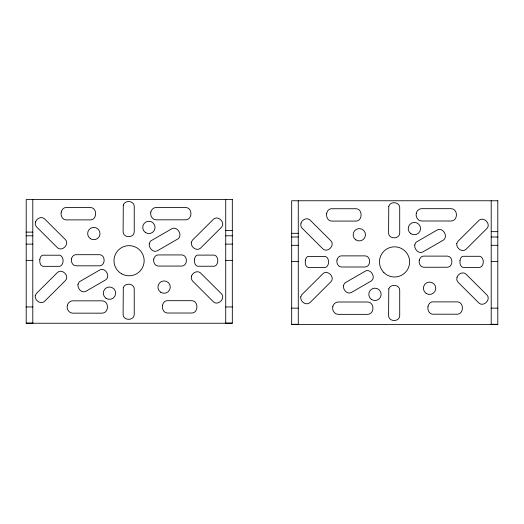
<?xml version="1.0" encoding="UTF-8"?>
<svg xmlns="http://www.w3.org/2000/svg" width="524" height="524" viewBox="0 0 524 524"><rect width="100%" height="100%" fill="white"/><g stroke="black" fill="none" stroke-linecap="round" stroke-linejoin="round"><path stroke-width="0.79" d="M225.726 230.475L232.322 230.475M491.204 231.654L497.8 231.654M26.2 232.119L32.796 232.119M291.678 233.304L298.274 233.304M26.2 235.813L32.796 235.813M225.726 235.813L232.322 235.813M291.678 236.999L298.274 236.999M491.204 236.999L497.8 236.999M26.2 244.119L32.796 244.119M225.726 244.119L232.322 244.119M291.678 245.304L298.274 245.304M491.204 245.304L497.8 245.304M26.2 260.369L32.796 260.369M225.726 260.369L232.322 260.369M291.678 261.555L298.274 261.555M491.204 261.555L497.8 261.555M26.2 306.953L32.796 306.953M225.726 306.953L232.322 306.953M291.678 308.138L298.274 308.138M491.204 308.138L497.8 308.138M26.2 323.151L32.796 323.092M225.726 323.151L232.322 323.092M291.678 324.271L298.274 324.336M491.204 324.271L497.8 324.336M491.204 200.758L491.204 324.428M298.274 200.758L298.274 324.428M225.726 199.572L225.726 323.243M32.796 199.572L32.796 323.243M77.965 284.525C77.401 288.469 81.489 293.322 85.582 291.462L105.855 279.757C110.662 276.364 105.448 267.332 100.104 269.801L79.831 281.506L78.941 282.246L77.965 284.525M149.255 243.778C148.672 247.845 152.884 252.843 157.102 250.924L177.99 238.865C182.948 235.368 177.577 226.067 172.069 228.608L151.181 240.667L150.257 241.433L149.255 243.778M343.449 285.711C342.886 289.654 346.967 294.508 351.06 292.641L371.333 280.936C376.147 277.543 370.933 268.511 365.588 270.98L345.316 282.685L344.419 283.432L343.449 285.711M414.739 244.963C414.156 249.031 418.362 254.029 422.58 252.109L443.468 240.051C448.426 236.553 443.055 227.246 437.547 229.794L416.659 241.852L415.742 242.612L414.739 244.963M35.278 295.654C34.473 300.259 40.597 304.824 44.402 301.503L65.579 280.419C69.646 275.86 62.114 268.327 57.555 272.395L36.379 293.479L35.278 295.654M191.299 242.389C190.487 246.987 196.618 251.553 200.423 248.238L221.6 227.154C225.667 222.589 218.135 215.063 213.576 219.124L192.4 240.208L191.299 242.389M300.763 296.839C299.951 301.444 306.075 306.009 309.887 302.689L331.063 281.604C335.124 277.045 327.598 269.513 323.033 273.58L301.863 294.665L300.763 296.839M456.777 243.568C455.972 248.173 462.096 252.738 465.901 249.417L487.078 228.333C491.145 223.774 483.613 216.242 479.054 220.309L457.878 241.394L456.777 243.568M39.85 259.334C39.542 261.836 39.955 265.727 42.935 266.336L59.841 266.336C64.216 265.02 64.216 256.531 59.841 255.208L42.935 255.208C40.957 255.43 40.151 257.638 39.85 259.334M194.535 259.236C194.227 261.738 194.64 265.629 197.62 266.238L214.526 266.238C218.901 264.921 218.901 256.426 214.526 255.109L197.62 255.109C195.642 255.326 194.836 257.533 194.535 259.236M305.328 260.513C305.02 263.022 305.433 266.913 308.413 267.522L325.319 267.522C329.701 266.199 329.701 257.71 325.319 256.393L308.413 256.393C306.435 256.609 305.63 258.817 305.328 260.513M460.013 260.415C459.705 262.924 460.118 266.814 463.098 267.417L480.004 267.417C484.386 266.1 484.386 257.612 480.004 256.295L463.098 256.295C461.12 256.511 460.314 258.718 460.013 260.415M61.229 212.128C60.522 215.298 62.14 219.661 65.808 219.883L90.907 219.883C97.195 219.314 97.195 208.133 90.907 207.556L65.808 207.556C63.365 207.635 61.681 209.895 61.229 212.128M162.525 305.263C161.818 308.433 163.436 312.795 167.104 313.018L192.203 313.018C198.491 312.448 198.491 301.267 192.203 300.691L167.104 300.691C164.66 300.769 162.977 303.029 162.525 305.263M326.707 213.307C326 216.484 327.624 220.84 331.286 221.069L356.392 221.069C362.68 220.493 362.68 209.312 356.392 208.742L331.286 208.742C328.843 208.814 327.166 211.08 326.707 213.307M428.003 306.442C427.296 309.618 428.92 313.974 432.582 314.204L457.688 314.204C463.976 313.627 463.976 302.446 457.688 301.876L432.582 301.876C430.139 301.948 428.462 304.215 428.003 306.442M71.526 258.81C70.825 261.764 72.515 265.668 75.869 265.819L99.678 265.819C105.606 265.445 105.606 255.064 99.678 254.69L75.869 254.69C73.622 254.743 71.971 256.734 71.526 258.81M153.787 259.059C153.087 262.007 154.777 265.917 158.13 266.061L181.939 266.061C187.867 265.688 187.867 255.306 181.939 254.933L158.13 254.933C155.883 254.985 154.233 256.983 153.787 259.059M337.004 259.996C336.303 262.943 337.993 266.854 341.347 266.998L365.156 266.998C371.09 266.624 371.09 256.243 365.156 255.876L341.347 255.876C339.1 255.928 337.449 257.919 337.004 259.996M419.266 260.238C418.565 263.192 420.255 267.096 423.615 267.24L447.424 267.24C453.352 266.873 453.352 256.485 447.424 256.118L423.615 256.118C421.361 256.171 419.711 258.162 419.266 260.238M67.314 305.4C66.384 308.898 68.854 313.129 72.672 313.162L102.029 313.162C109.247 313.103 109.247 300.894 102.029 300.835L72.672 300.835C70.065 300.861 67.904 302.944 67.314 305.4M150.801 212.063C149.877 215.561 152.346 219.792 156.165 219.825L185.522 219.825C192.74 219.766 192.74 207.55 185.522 207.497L156.165 207.497C153.558 207.524 151.397 209.607 150.801 212.063M332.792 306.586C331.862 310.077 334.332 314.315 338.15 314.348L367.514 314.348C374.732 314.289 374.732 302.073 367.514 302.014L338.15 302.014C335.55 302.047 333.382 304.123 332.792 306.586M416.285 213.248C415.355 216.739 417.825 220.977 421.643 221.004L451.007 221.004C458.218 220.951 458.218 208.735 451.007 208.676L421.643 208.676C419.036 208.709 416.875 210.786 416.285 213.248M123.297 205.054L123.107 231.909C123.264 238.23 134.078 238.23 134.236 231.909L134.236 206.312C134.072 200.627 124.922 199.788 123.297 205.054M123.297 287.722L123.107 314.577C123.264 320.898 134.078 320.898 134.236 314.577L134.236 288.973C134.072 283.294 124.922 282.456 123.297 287.722M388.782 206.24L388.592 233.095C388.743 239.409 399.563 239.409 399.714 233.095L399.714 207.491C399.55 201.812 390.406 200.967 388.782 206.24M388.782 288.907L388.592 315.756C388.743 322.077 399.563 322.077 399.714 315.756L399.714 290.158C399.55 284.473 390.406 283.635 388.782 288.907M35.527 221.875L35.259 224.547L36.359 226.722L57.535 247.806C62.094 251.867 69.62 244.341 65.559 239.782L44.383 218.698C41.409 216.019 36.66 218.469 35.527 221.875M191.548 276.01L191.273 278.676L192.38 280.851L213.55 301.935C218.108 306.003 225.641 298.47 221.573 293.912L200.404 272.827C197.43 270.155 192.681 272.598 191.548 276.01M301.005 223.06L300.737 225.726L301.837 227.901L323.013 248.985C327.572 253.053 335.105 245.52 331.037 240.961L309.861 219.877C306.894 217.205 302.138 219.648 301.005 223.06M457.026 277.189L456.758 279.862L457.858 282.036L479.034 303.121C483.593 307.182 491.119 299.656 487.058 295.097L465.882 274.013C462.908 271.334 458.159 273.783 457.026 277.189M232.322 199.572L26.2 199.572L26.2 323.243L232.322 323.243L232.322 199.572M497.8 200.758L291.678 200.758L291.678 324.428L497.8 324.428L497.8 200.758M355.816 239.861A6.183 6.183 0 0 0 365.47 235.23A6.183 6.183 0 0 0 356.634 229.184A6.183 6.183 0 0 0 355.816 239.861M426.097 293.381A6.183 6.183 0 0 0 435.752 288.744A6.183 6.183 0 0 0 426.909 282.698A6.183 6.183 0 0 0 426.097 293.381M383.889 272.572A15.078 15.078 0 0 0 409.12 265.812A15.078 15.078 0 0 0 390.649 247.341A15.078 15.078 0 0 0 383.889 272.572M371.47 299.459A6.183 6.183 0 0 0 381.125 294.829A6.183 6.183 0 0 0 372.289 288.783A6.183 6.183 0 0 0 371.47 299.459M410.888 233.697A6.183 6.183 0 0 0 420.543 229.06A6.183 6.183 0 0 0 411.707 223.014A6.183 6.183 0 0 0 410.888 233.697M90.338 238.682A6.183 6.183 0 0 0 99.992 234.045A6.183 6.183 0 0 0 91.15 227.999A6.183 6.183 0 0 0 90.338 238.682M160.613 292.196A6.183 6.183 0 0 0 170.274 287.565A6.183 6.183 0 0 0 161.431 281.519A6.183 6.183 0 0 0 160.613 292.196M121.529 273.783A15.078 15.078 0 0 0 144.152 260.723A15.078 15.078 0 0 0 121.529 247.662A15.078 15.078 0 0 0 121.529 273.783M105.992 298.28A6.183 6.183 0 0 0 115.647 293.65A6.183 6.183 0 0 0 106.804 287.597A6.183 6.183 0 0 0 105.992 298.28M145.41 232.512A6.183 6.183 0 0 0 155.065 227.881A6.183 6.183 0 0 0 146.229 221.835A6.183 6.183 0 0 0 145.41 232.512"/></g></svg>
